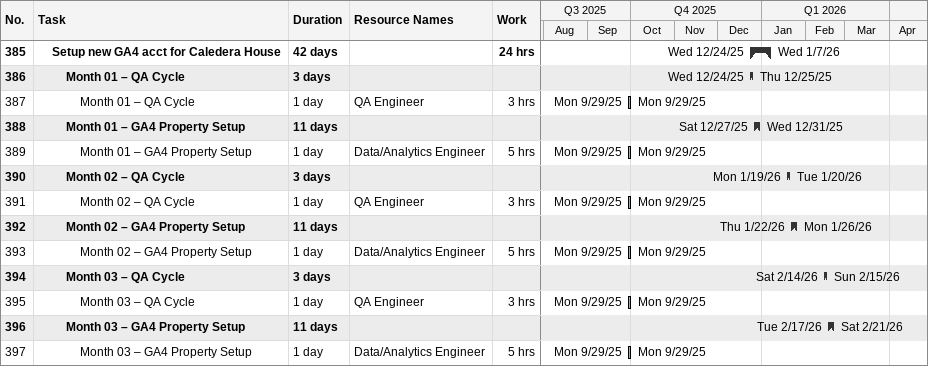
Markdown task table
| ID | Level | Task | Duration | Start | Finish | Resources | Work (h) |
|---|---|---|---|---|---|---|---|
| 385 | 2 | **Setup new GA4 acct for Caledera House** | 42d | 2025-12-24 | 2026-01-07 |  | 24 |
| 386 | 3 | **Month 01 – QA Cycle** | 3d | 2025-12-24 | 2025-12-25 |  |  |
| 387 | 4 | Month 01 – QA Cycle | 1d | 2025-09-29 | 2025-09-29 | QA Engineer | 3 |
| 388 | 3 | **Month 01 – GA4 Property Setup** | 11d | 2025-12-27 | 2025-12-31 |  |  |
| 389 | 4 | Month 01 – GA4 Property Setup | 1d | 2025-09-29 | 2025-09-29 | Data/Analytics Engineer | 5 |
| 390 | 3 | **Month 02 – QA Cycle** | 3d | 2026-01-19 | 2026-01-20 |  |  |
| 391 | 4 | Month 02 – QA Cycle | 1d | 2025-09-29 | 2025-09-29 | QA Engineer | 3 |
| 392 | 3 | **Month 02 – GA4 Property Setup** | 11d | 2026-01-22 | 2026-01-26 |  |  |
| 393 | 4 | Month 02 – GA4 Property Setup | 1d | 2025-09-29 | 2025-09-29 | Data/Analytics Engineer | 5 |
| 394 | 3 | **Month 03 – QA Cycle** | 3d | 2026-02-14 | 2026-02-15 |  |  |
| 395 | 4 | Month 03 – QA Cycle | 1d | 2025-09-29 | 2025-09-29 | QA Engineer | 3 |
| 396 | 3 | **Month 03 – GA4 Property Setup** | 11d | 2026-02-17 | 2026-02-21 |  |  |
| 397 | 4 | Month 03 – GA4 Property Setup | 1d | 2025-09-29 | 2025-09-29 | Data/Analytics Engineer | 5 |
